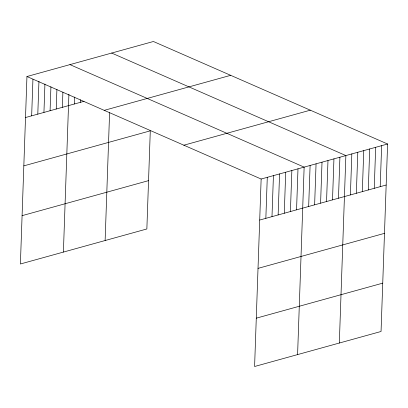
<?xml version="1.0" encoding="UTF-8"?>
<svg xmlns="http://www.w3.org/2000/svg" width="408" height="408" viewBox="0 0 408 408"><rect width="100%" height="100%" fill="white"/><g stroke="black" fill="none" stroke-linecap="round" stroke-linejoin="round"><path stroke-width="0.61" d="M26.948 76.52L261.14 179.03L254.592 366.501L381.052 331.48L387.6 144.009L153.408 41.499L26.948 76.52L20.4 263.991L146.86 228.97L150.287 130.841L23.827 165.867M31.656 115.831L32.936 79.239M37.801 114.133L38.944 81.319M43.942 112.429L44.931 84.038M50.082 110.726L50.923 86.751M56.227 109.028L56.911 89.469M62.368 107.324L62.898 92.183M63.398 252.083L68.906 94.268M74.47 103.974L74.715 97.033M80.432 102.321L80.524 99.797M105.126 240.526L109.594 112.654M265.848 218.341L267.281 177.332M271.993 216.643L273.426 175.629M278.134 214.94L279.567 173.93M284.279 213.236L285.707 172.227M290.42 211.538L291.853 170.524M296.56 209.834L297.993 168.825M297.59 354.593L304.139 167.122L69.941 64.612M308.667 206.484L310.1 165.47M314.629 204.831L316.057 163.822M320.591 203.179L322.019 162.17M326.553 201.532L327.981 160.517M332.515 199.879L333.943 158.865M338.477 198.227L339.905 157.218M339.323 343.036L345.867 155.565L111.675 53.055M350.395 194.927L351.829 153.913M356.357 193.275L357.791 152.261M362.319 191.622L363.752 150.613M368.281 189.97L369.714 148.961M374.243 188.317L375.676 147.308M380.205 186.67L381.638 145.656M25.515 117.535L84.012 101.332M104.229 110.349L230.688 75.327M183.855 145.202L310.315 110.18M22.088 215.664L148.548 180.637M261.14 179.03L387.6 144.009M259.707 220.045L386.167 185.018M258.019 268.377L384.479 233.351M256.28 318.174L382.74 283.147"/></g></svg>
